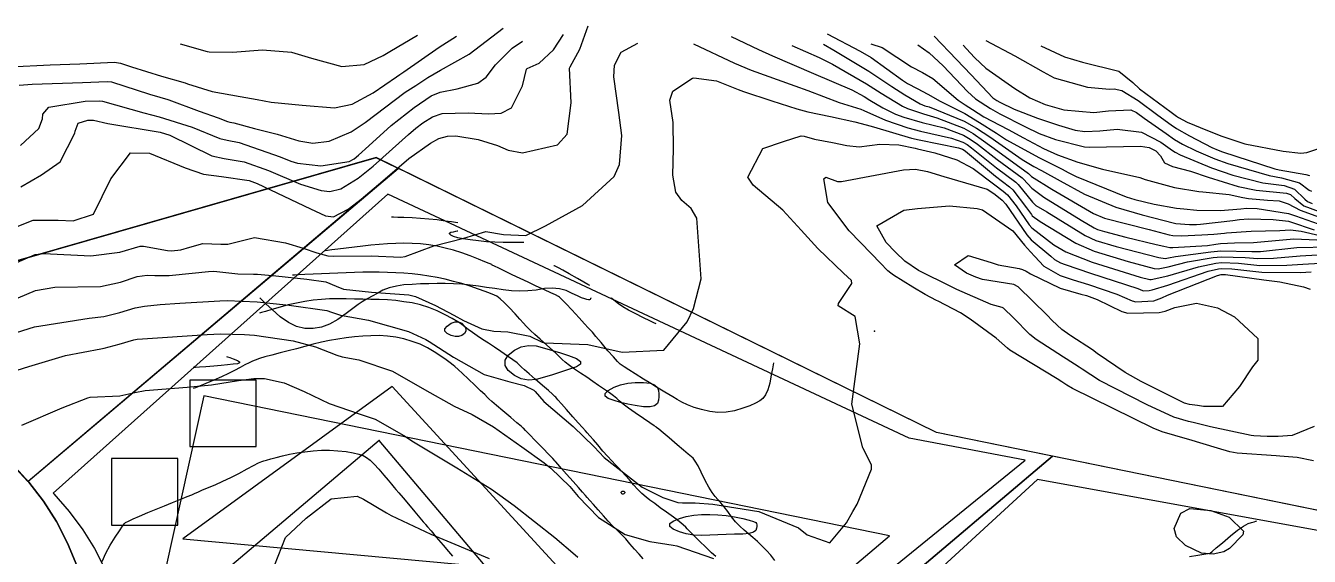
# Model space of a CAD drawing. Header units: feet. Extents: x 1318179 to 1318975, y 422521 to 423299.
# Drawn here: x 1318566.1 to 1318798, y 423201.5 to 423297.2 of the extents above; entities that cross this region are included whole.
import ezdxf

# ---------------------------------------------------------------- set-up
doc = ezdxf.new("R2010")
doc.units = ezdxf.units.FT
for name, color, linetype in [('A-BLDG-OTLN', 3, 'CONTINUOUS'), ('C-DRNG-AREA', 150, 'CONTINUOUS'), ('C-LOD', 30, 'CONTINUOUS'), ('C-PROP', 6, 'CONTINUOUS'), ('C-TOPO-MAJR', 32, 'CONTINUOUS'), ('C-TOPO-SPOT', 7, 'CONTINUOUS'), ('L-PLNT-TREE', 90, 'CONTINUOUS'), ('V-PROP-LINE', 7, 'CONTINUOUS')]:
    doc.layers.add(name, color=color, linetype=linetype)

msp = doc.modelspace()

# ---------------------------------------------------------------- linework, layer by layer
at = {"layer": 'A-BLDG-OTLN'}
msp.add_lwpolyline([(1318597.86, 423195.21), (1318623.94, 423164.35), (1318656.08, 423191.5), (1318630, 423222.37), (1318597.86, 423195.21)], close=True, dxfattribs=at)
at = {"layer": 'C-DRNG-AREA'}
msp.add_lwpolyline([(1318563.67, 423218.05), (1318566.51, 423214.95), (1318633.38, 423271.45), (1318629.41, 423273.39), (1318390.95, 423204.96)], dxfattribs=at)
for points in [[(1318566.54, 423214.99), (1318566.66, 423214.86), (1318569.31, 423211.4), (1318571.66, 423207.72), (1318573.67, 423203.86), (1318575.34, 423199.83), (1318576.65, 423195.67), (1318577.59, 423191.41), (1318578.16, 423187.09), (1318578.35, 423182.74), (1318578.16, 423178.38), (1318577.59, 423174.06), (1318577.05, 423171.59), (1318626.12, 423113.5), (1318702.51, 423178.04), (1318751.63, 423219.54), (1318730.63, 423223.83), (1318633.42, 423271.49), (1318566.54, 423214.99)], [(1318626.12, 423113.49), (1318674.52, 423056.2), (1318845.24, 423200.42), (1318751.64, 423219.53), (1318702.51, 423178.02), (1318626.12, 423113.49)]]:
    msp.add_lwpolyline(points, close=True, dxfattribs=at)
at = {"layer": 'C-LOD'}
msp.add_lwpolyline([(1318663.4, 423198.32), (1318632.3, 423232.1), (1318594.52, 423204.64), (1318663.4, 423198.32)], close=True, dxfattribs=at)
at = {"layer": 'C-PROP'}
for points in [[(1318571.08, 423212.89), (1318571.2, 423212.77), (1318573.96, 423209.56), (1318576.43, 423206.24), (1318578.57, 423202.85), (1318580.32, 423199.45), (1318581.64, 423196.03), (1318582.46, 423192.56), (1318582.79, 423188.98), (1318582.68, 423185.24), (1318582.18, 423181.36), (1318581.33, 423177.38), (1318580.65, 423175.06), (1318624.85, 423118.34), (1318697.6, 423179.01), (1318746.69, 423218.8), (1318725.73, 423222.81), (1318631.57, 423266.85), (1318571.08, 423212.89)], [(1318598.3, 423230.42), (1318591.47, 423199.67), (1318645.77, 423140.58), (1318697.34, 423184.15), (1318722.19, 423205.14), (1318598.3, 423230.42)], [(1318663.4, 423198.32), (1318632.3, 423232.1), (1318594.52, 423204.64), (1318663.4, 423198.32)], [(1318630.72, 423115.45), (1318676.08, 423060.95), (1318840.56, 423198.64), (1318748.91, 423215.33), (1318702.81, 423173.03), (1318630.72, 423115.45)]]:
    msp.add_lwpolyline(points, close=True, dxfattribs=at)
for points in [[(1318656.1, 423258.13), (1318655.73, 423258.13), (1318654.98, 423258.12), (1318653.87, 423258.12), (1318652.37, 423258.12), (1318650.88, 423258.16), (1318649.39, 423258.25), (1318647.89, 423258.38), (1318646.4, 423258.56), (1318645.16, 423258.76), (1318644.17, 423258.97), (1318643.43, 423259.19), (1318642.94, 423259.43), (1318642.7, 423259.64), (1318642.7, 423259.81), (1318642.94, 423259.95), (1318643.43, 423260.05), (1318643.8, 423260.13), (1318644.04, 423260.19), (1318644.16, 423260.21)], [(1318668.2, 423248.09), (1318668.19, 423248.06), (1318668.17, 423248.01), (1318668.14, 423247.93), (1318668.1, 423247.82), (1318667.98, 423247.76), (1318667.77, 423247.76), (1318667.48, 423247.82), (1318667.11, 423247.93), (1318666.54, 423248.14), (1318665.8, 423248.46), (1318664.87, 423248.89), (1318663.75, 423249.43), (1318662.54, 423249.76), (1318661.23, 423249.89), (1318659.84, 423249.81), (1318658.34, 423249.53), (1318656.85, 423249.36), (1318655.36, 423249.32), (1318653.87, 423249.4), (1318652.37, 423249.59), (1318650.88, 423249.79), (1318649.39, 423249.99), (1318647.89, 423250.2), (1318646.4, 423250.41), (1318644.91, 423250.57), (1318643.42, 423250.67), (1318641.92, 423250.72), (1318640.43, 423250.71), (1318638.94, 423250.67), (1318637.45, 423250.62), (1318635.95, 423250.55), (1318634.46, 423250.46), (1318633.08, 423250.25), (1318631.81, 423249.92), (1318630.65, 423249.48), (1318629.6, 423248.92), (1318628.7, 423248.44), (1318627.95, 423248.02), (1318627.36, 423247.67), (1318626.92, 423247.39), (1318626.21, 423246.91), (1318625.24, 423246.21), (1318624.01, 423245.31), (1318622.52, 423244.2), (1318621.03, 423243.37), (1318619.53, 423242.83), (1318618.04, 423242.57), (1318616.55, 423242.59), (1318615.06, 423242.95), (1318613.58, 423243.64), (1318612.1, 423244.67), (1318610.63, 423246.04), (1318609.53, 423247.06), (1318608.8, 423247.75), (1318608.43, 423248.09)], [(1318643.01, 423241.32), (1318642.24, 423241.68), (1318641.86, 423242.09), (1318641.86, 423242.53), (1318642.24, 423243), (1318643.01, 423243.52), (1318643.71, 423243.77), (1318644.33, 423243.77), (1318644.89, 423243.52), (1318645.37, 423243), (1318645.61, 423242.53), (1318645.61, 423242.09), (1318645.37, 423241.68), (1318644.89, 423241.32), (1318644.33, 423241.13), (1318643.71, 423241.13), (1318643.01, 423241.32)], [(1318602.37, 423237.53), (1318602.57, 423237.46), (1318602.97, 423237.32), (1318603.57, 423237.1), (1318604.36, 423236.82), (1318604.76, 423236.57), (1318604.76, 423236.38), (1318604.36, 423236.22), (1318603.57, 423236.12), (1318602.59, 423236.01), (1318601.45, 423235.9), (1318600.13, 423235.8), (1318598.64, 423235.69), (1318597.52, 423235.61), (1318596.77, 423235.56), (1318596.4, 423235.53)], [(1318654.42, 423234.09), (1318653.29, 423235.01), (1318652.73, 423235.93), (1318652.73, 423236.85), (1318653.29, 423237.77), (1318654.42, 423238.69), (1318655.63, 423239.28), (1318656.94, 423239.54), (1318658.34, 423239.46), (1318659.84, 423239.06), (1318661.31, 423238.63), (1318662.76, 423238.17), (1318664.2, 423237.68), (1318665.62, 423237.16), (1318666.33, 423236.65), (1318666.33, 423236.15), (1318665.62, 423235.65), (1318664.2, 423235.16), (1318662.76, 423234.69), (1318661.31, 423234.23), (1318659.84, 423233.78), (1318658.34, 423233.36), (1318656.94, 423233.26), (1318655.63, 423233.51), (1318654.42, 423234.09)], [(1318672.42, 423229.57), (1318671.36, 423229.95), (1318670.83, 423230.39), (1318670.83, 423230.87), (1318671.36, 423231.41), (1318672.42, 423231.99), (1318673.59, 423232.43), (1318674.87, 423232.71), (1318676.25, 423232.85), (1318677.75, 423232.84), (1318678.91, 423232.69), (1318679.74, 423232.4), (1318680.24, 423231.96), (1318680.41, 423231.39), (1318680.49, 423230.81), (1318680.49, 423230.23), (1318680.41, 423229.64), (1318680.24, 423229.05), (1318679.74, 423228.65), (1318678.91, 423228.46), (1318677.75, 423228.47), (1318676.25, 423228.67), (1318674.87, 423228.93), (1318673.59, 423229.22), (1318672.42, 423229.57)], [(1318856.03, 422841.34), (1318577.05, 423171.57), (1318577.6, 423174.04), (1318578.17, 423178.37), (1318578.36, 423182.72), (1318578.17, 423187.08), (1318577.6, 423191.41), (1318576.65, 423195.66), (1318575.34, 423199.83), (1318573.67, 423203.85), (1318571.66, 423207.72), (1318569.31, 423211.4), (1318566.66, 423214.86), (1318563.71, 423218.08)], [(1318673.84, 423212.75), (1318673.73, 423212.84), (1318673.67, 423212.93), (1318673.67, 423213.02), (1318673.73, 423213.12), (1318673.84, 423213.21), (1318673.96, 423213.25), (1318674.07, 423213.25), (1318674.17, 423213.21), (1318674.28, 423213.12), (1318674.33, 423213.02), (1318674.33, 423212.93), (1318674.28, 423212.84), (1318674.17, 423212.75), (1318674.07, 423212.7), (1318673.96, 423212.7), (1318673.84, 423212.75)], [(1318684.22, 423205.88), (1318683.06, 423206.38), (1318682.48, 423206.87), (1318682.48, 423207.36), (1318683.06, 423207.83), (1318684.22, 423208.31), (1318685.46, 423208.66), (1318686.79, 423208.9), (1318688.2, 423209.03), (1318689.69, 423209.04), (1318691.18, 423208.97), (1318692.67, 423208.82), (1318694.17, 423208.59), (1318695.66, 423208.28), (1318696.8, 423208), (1318697.6, 423207.76), (1318698.04, 423207.55), (1318698.13, 423207.38), (1318698.18, 423207.15), (1318698.18, 423206.87), (1318698.13, 423206.53), (1318698.04, 423206.12), (1318697.6, 423205.82), (1318696.8, 423205.6), (1318695.66, 423205.47), (1318694.17, 423205.44), (1318692.67, 423205.4), (1318691.18, 423205.35), (1318689.69, 423205.3), (1318688.2, 423205.23), (1318686.79, 423205.31), (1318685.46, 423205.53), (1318684.22, 423205.88)]]:
    msp.add_lwpolyline(points, dxfattribs=at)
at = {"layer": 'C-TOPO-MAJR'}
for points in [[(1318563.28, 423289.79), (1318570.52, 423290.15), (1318575.93, 423290.34), (1318582.18, 423290.68), (1318583.23, 423290.5), (1318585.23, 423289.8), (1318590.68, 423288.13), (1318594.9, 423286.92), (1318595.38, 423286.76), (1318599.82, 423285.36), (1318604.88, 423284.48), (1318607.92, 423283.94), (1318610.48, 423283.44), (1318616.06, 423282.92), (1318621.88, 423282.38), (1318625.07, 423283.08), (1318628.88, 423285.12), (1318633.1, 423287.99), (1318633.72, 423288.4), (1318634.41, 423288.88), (1318640.82, 423293.37), (1318643.92, 423295.37)], [(1318563.98, 423260.75), (1318567.46, 423262.12), (1318571.96, 423262.12), (1318574.72, 423262.02), (1318578.36, 423263.24), (1318581.49, 423269.57), (1318585.03, 423274.3), (1318588.49, 423274.22), (1318594.92, 423271.57), (1318598.26, 423270.41), (1318601.49, 423269.99), (1318606.52, 423269.27), (1318607.95, 423268.75), (1318617.6, 423264.18), (1318620.27, 423262.94), (1318621.73, 423262.71), (1318624.39, 423264.13), (1318626.96, 423266.11), (1318631.46, 423269.96), (1318635.31, 423273.25), (1318639.23, 423276.06), (1318640.77, 423276.85), (1318642.3, 423277.31), (1318643.85, 423277.36), (1318647.86, 423276.71), (1318651.35, 423275.63), (1318653.29, 423274.76), (1318655.86, 423274.27), (1318662.17, 423275.73), (1318663.95, 423277.68), (1318664.68, 423283.31), (1318664.38, 423289.59), (1318664.45, 423289.78), (1318666.22, 423293.02), (1318667.71, 423297.23)], [(1318564.97, 423286.53), (1318567.29, 423286.67), (1318576.4, 423286.99), (1318580.85, 423287.19), (1318581.61, 423287.08), (1318588.48, 423284.88), (1318590.36, 423284.31), (1318591.81, 423283.89), (1318591.98, 423283.84), (1318597.45, 423281.83), (1318600.88, 423280.61), (1318602.56, 423279.94), (1318603, 423279.85), (1318603.72, 423279.71), (1318607.43, 423278.65), (1318611.53, 423277.66), (1318615.46, 423276.45), (1318617.99, 423276.02), (1318620.92, 423276.41), (1318624.92, 423278.05), (1318627.43, 423279.77), (1318634.7, 423285.23), (1318636.57, 423286.47), (1318638.77, 423287.9), (1318641.05, 423289.22), (1318646.24, 423292.09), (1318652.36, 423296.8)], [(1318565.27, 423268.15), (1318568.95, 423270.33), (1318572.34, 423272.65), (1318575.01, 423277.84), (1318575.07, 423278.18), (1318575.6, 423279.66), (1318577.36, 423280.18), (1318578.2, 423280.21), (1318578.34, 423280.19), (1318580.95, 423279.58), (1318590.39, 423278.03), (1318592.15, 423277.47), (1318599.77, 423273.76), (1318601.99, 423273.28), (1318605.61, 423272.67), (1318609.97, 423271.08), (1318615.74, 423268.63), (1318619.52, 423267.47), (1318621.07, 423267.32), (1318623.03, 423267.79), (1318626.2, 423269.73), (1318628.88, 423271.91), (1318635.27, 423277.59), (1318636.59, 423278.74), (1318637.88, 423279.73), (1318639.61, 423280.81), (1318641.35, 423281.39), (1318646.08, 423281.48), (1318649.74, 423281.31), (1318651.99, 423281.47), (1318653.87, 423282.43), (1318655.85, 423286.35), (1318656.58, 423289.4), (1318656.7, 423289.5), (1318658.85, 423290.47), (1318661.46, 423292.9), (1318663.27, 423295.64)], [(1318594, 423293.98), (1318598.89, 423292.57), (1318599.28, 423292.5), (1318603.46, 423292.48), (1318608.9, 423292.86), (1318614.12, 423292.43), (1318617.77, 423291.37), (1318623.25, 423289.85), (1318627.27, 423290.21), (1318630.67, 423291.88), (1318631.91, 423292.6), (1318636.9, 423295.52)], [(1318693.57, 423295.28), (1318698.5, 423292.92), (1318701.02, 423291.8), (1318708.45, 423288.6), (1318715.38, 423285.64), (1318717.61, 423284.44), (1318718.64, 423283.79), (1318720.95, 423282.42), (1318723.28, 423281.27), (1318724.76, 423280.72), (1318728.04, 423279.79), (1318732.05, 423278.77), (1318735.52, 423277.48), (1318736.74, 423276.77), (1318738.05, 423275.83), (1318741.61, 423273.1), (1318746.11, 423269.78), (1318746.36, 423269.54), (1318747.9, 423267.89), (1318750.07, 423266.27), (1318756.79, 423262.15), (1318759.12, 423260.74), (1318759.77, 423260.45), (1318760.98, 423260.09), (1318764.86, 423259.09), (1318770.35, 423257.74), (1318771.72, 423257.42), (1318772.83, 423257.21), (1318773.34, 423257.19), (1318779.62, 423257.54), (1318781.1, 423257.79), (1318781.97, 423257.91), (1318784.48, 423258.02), (1318787.95, 423258.1), (1318789.91, 423258.26), (1318795.21, 423258.79), (1318799.35, 423258.6)], [(1318710.93, 423295.79), (1318716.89, 423292.65), (1318718.85, 423291.5), (1318724.49, 423287.41), (1318725.4, 423286.8), (1318727.14, 423285.87), (1318729.09, 423284.85), (1318731.34, 423283.63), (1318735.75, 423281.36), (1318738.42, 423279.75), (1318741.5, 423277.85), (1318742.03, 423277.5), (1318743.33, 423276.63), (1318749.15, 423273.47), (1318753.34, 423271.36), (1318754.47, 423270.76), (1318755.88, 423270.03), (1318764.94, 423266.36), (1318766.49, 423265.86), (1318769.98, 423265.05), (1318774.04, 423264.33), (1318775.35, 423264.16), (1318777.66, 423263.96), (1318781.97, 423263.89), (1318785.66, 423264.2), (1318786.64, 423264.29), (1318788.56, 423264.26), (1318794.22, 423263.35), (1318795.5, 423262.92), (1318802.7, 423260.38)], [(1318730.21, 423295.33), (1318734.28, 423291.16), (1318736.91, 423288.38), (1318740.86, 423284.24), (1318741.58, 423283.71), (1318742.08, 423283.43), (1318744.7, 423282.19), (1318748.9, 423280.53), (1318752.71, 423279.27), (1318755.68, 423278.37), (1318757.43, 423278.13), (1318760.14, 423278.28), (1318763.29, 423278.54), (1318767.72, 423278.03), (1318771.2, 423276.19), (1318773.3, 423274.69), (1318773.8, 423274.38), (1318774.67, 423273.95), (1318780.35, 423271.57), (1318784.22, 423270.26), (1318789.59, 423268.9), (1318793.46, 423268.38), (1318795.36, 423267.74), (1318797.17, 423265.92), (1318797.65, 423265.5), (1318798.53, 423265.17)], [(1318564.5, 423254.48), (1318567.85, 423255.96), (1318569.38, 423256.13), (1318577.9, 423255.69), (1318583.1, 423256.34), (1318586.8, 423257.43), (1318587.4, 423257.47), (1318591.71, 423256.64), (1318592.45, 423256.62), (1318594.13, 423256.81), (1318595.79, 423257.24), (1318598.12, 423257.91), (1318601.36, 423257.8), (1318602.65, 423257.79), (1318607.47, 423258.99), (1318613.03, 423258.07), (1318616.22, 423257.08), (1318618.69, 423256.23), (1318620.71, 423255.71), (1318621.72, 423255.61), (1318628.51, 423255.7), (1318633.91, 423255.46), (1318634.67, 423255.57), (1318639.84, 423257.49), (1318645.25, 423258.89), (1318649.22, 423260.11), (1318652.41, 423259.53), (1318656.45, 423259.35), (1318660.02, 423261.14), (1318666.73, 423264.81), (1318672.41, 423270.03), (1318673.38, 423272.18), (1318673.81, 423277.43), (1318673.25, 423281.55), (1318672.38, 423287.99), (1318672.51, 423290.13), (1318673.71, 423292.46), (1318676.69, 423294.1)], [(1318565.2, 423275.64), (1318568.5, 423278.65), (1318569.18, 423280.45), (1318569.19, 423281.25), (1318570.31, 423282.54), (1318576.88, 423283.59), (1318579.52, 423283.7), (1318579.97, 423283.64), (1318587.45, 423281.49), (1318590.26, 423280.81), (1318596.21, 423278.93), (1318601.17, 423276.85), (1318602.5, 423276.56), (1318604.67, 423276.16), (1318612.11, 423273.54), (1318614.01, 423272.8), (1318615.23, 423272.41), (1318619.43, 423271.94), (1318624.54, 423272.73), (1318625.47, 423273.22), (1318626.27, 423273.88), (1318628.08, 423275.56), (1318632.13, 423279.24), (1318636.3, 423282.47), (1318639.39, 423284.56), (1318640.98, 423285.23), (1318644.08, 423285.85), (1318647.8, 423286.85), (1318649.33, 423287.94), (1318651, 423290.15), (1318654.02, 423293.15), (1318655.85, 423294.45)], [(1318686.77, 423293.95), (1318694.19, 423290.48), (1318697.18, 423289.21), (1318705.07, 423286.39), (1318707.4, 423285.51), (1318713.05, 423283.4), (1318716.97, 423282.16), (1318717.54, 423281.93), (1318721.42, 423280.2), (1318725.46, 423278.82), (1318727.77, 423278.22), (1318733.36, 423276.95), (1318735.44, 423276.21), (1318736.19, 423275.78), (1318736.96, 423275.2), (1318741.47, 423271.59), (1318744.98, 423268.97), (1318745.39, 423268.58), (1318747.99, 423265.39), (1318748.63, 423264.81), (1318750.57, 423263.61), (1318757.49, 423259.36), (1318759.44, 423258.49), (1318763.12, 423257.38), (1318770.82, 423255.39), (1318771.97, 423255.23), (1318772.55, 423255.32), (1318773.84, 423255.57), (1318780.21, 423256.39), (1318782.04, 423256.61), (1318787.62, 423256.5), (1318788.34, 423256.45), (1318789.2, 423256.47), (1318795.78, 423257.2), (1318801.6, 423257.35)], [(1318704.55, 423293.67), (1318709.44, 423291.49), (1318711.89, 423290.29), (1318718.01, 423286.72), (1318720.66, 423285.04), (1318724.52, 423282.69), (1318725.4, 423282.27), (1318728.29, 423281.31), (1318730.71, 423280.63), (1318735.6, 423278.76), (1318737.3, 423277.77), (1318739.16, 423276.48), (1318741.76, 423274.59), (1318747.25, 423270.58), (1318747.33, 423270.51), (1318747.83, 423270.02), (1318751.51, 423267.74), (1318759.03, 423263.34), (1318761.02, 423262.49), (1318769.08, 423260.42), (1318772.68, 423259.51), (1318773.36, 423259.39), (1318774.88, 423259.31), (1318778.61, 423259.46), (1318780.74, 423259.61), (1318782.67, 423259.81), (1318783.05, 423259.85), (1318787.52, 423260.17), (1318792.68, 423260.27), (1318794.63, 423260.4), (1318796.51, 423260.17), (1318803.28, 423258.59)], [(1318710.26, 423293.88), (1318712.11, 423292.84), (1318718.42, 423289.04), (1318722.6, 423286.24), (1318724.95, 423284.73), (1318727.72, 423283.12), (1318728.55, 423282.8), (1318729.31, 423282.57), (1318735.67, 423280.03), (1318737.86, 423278.76), (1318740.3, 423277.15), (1318741.9, 423276.05), (1318746.15, 423273.07), (1318748.26, 423271.82), (1318749.64, 423271.1), (1318752.98, 423269.24), (1318757.38, 423266.83), (1318763.05, 423264.49), (1318767.79, 423263.12), (1318773.64, 423261.59), (1318773.89, 423261.55), (1318776.38, 423261.35), (1318777.61, 423261.37), (1318778.33, 423261.42), (1318784.2, 423262.06), (1318785.4, 423262.24), (1318787.05, 423262.39), (1318791.46, 423262.26), (1318794.25, 423261.93), (1318794.6, 423261.83), (1318798.89, 423260.39)], [(1318718.82, 423293.99), (1318720.82, 423293.27), (1318726.15, 423289.81), (1318728.15, 423288.76), (1318729.97, 423287.7), (1318734.6, 423283.82), (1318735.85, 423282.97), (1318737.18, 423282.09), (1318739.18, 423280.79), (1318742.1, 423279.27), (1318743.62, 423278.48), (1318746.35, 423276.99), (1318750, 423275.05), (1318752.5, 423273.93), (1318756.21, 423272.6), (1318760.64, 423271.32), (1318767.39, 423269.82), (1318768.38, 423269.46), (1318773.67, 423268.03), (1318778.03, 423267.3), (1318778.77, 423267.22), (1318783.5, 423266.75), (1318786.02, 423266.2), (1318787.04, 423266.02), (1318790.44, 423265.76), (1318792.58, 423265.64), (1318794.18, 423265.1), (1318796.34, 423263.93), (1318801.15, 423262.17)], [(1318727.27, 423293.8), (1318729.32, 423292.34), (1318731.88, 423290.01), (1318736.23, 423285.35), (1318737.71, 423284.02), (1318740.39, 423282.26), (1318742.09, 423281.35), (1318746.59, 423279.02), (1318749.22, 423277.75), (1318752.18, 423276.68), (1318757.4, 423275.4), (1318758.28, 423275.32), (1318767.54, 423275.47), (1318769.1, 423275.25), (1318770.27, 423274.63), (1318771.11, 423273.74), (1318771.86, 423272.5), (1318773.28, 423271.83), (1318776.53, 423270.95), (1318779.71, 423269.87), (1318785.13, 423268.21), (1318788.38, 423267.53), (1318793.9, 423267), (1318794.62, 423266.77), (1318795.38, 423266.07), (1318797.03, 423264.75), (1318799.79, 423263.72)], [(1318735.47, 423293.7), (1318736.71, 423292.34), (1318737.59, 423291.41), (1318739.55, 423289.57), (1318744.8, 423285.9), (1318747.49, 423284.23), (1318750.27, 423283.01), (1318753.68, 423282.07), (1318759.07, 423281.59), (1318761.71, 423281.85), (1318765.77, 423282.05), (1318766.8, 423281.57), (1318768.2, 423280.56), (1318772.14, 423277.77), (1318773.67, 423276.71), (1318775.09, 423275.86), (1318777.54, 423274.62), (1318780.94, 423273.18), (1318783.29, 423272.36), (1318790.73, 423270.17), (1318793.01, 423269.78), (1318796.24, 423268.87), (1318797.99, 423267.55), (1318798.38, 423267.37)], [(1318739.57, 423294.54), (1318744.78, 423291.79), (1318749.94, 423288.89), (1318751.92, 423287.81), (1318757.96, 423286.12), (1318761.94, 423285.75), (1318762.73, 423285.81), (1318764.15, 423285.51), (1318767.07, 423283.71), (1318770.64, 423281.1), (1318773.08, 423279.34), (1318774.04, 423278.69), (1318776.37, 423277.33), (1318780.38, 423275.28), (1318781.54, 423274.78), (1318782.35, 423274.49), (1318791.8, 423271.38), (1318792.55, 423271.22), (1318797.37, 423270.35), (1318798.06, 423270.19)], [(1318749.48, 423293.57), (1318753.81, 423291.63), (1318757.02, 423290.65), (1318763.58, 423289), (1318766.1, 423286.97), (1318767.34, 423285.86), (1318773.05, 423281.62), (1318774.02, 423280.92), (1318774.4, 423280.67), (1318775.96, 423279.84), (1318779.64, 423278.3), (1318782.21, 423277.27), (1318786.37, 423275.93), (1318793.27, 423274.59), (1318796.48, 423274.25), (1318797.58, 423274.37), (1318804.09, 423276.54)], [(1318558.84, 423245.67), (1318567.91, 423249.44), (1318571.36, 423250.02), (1318579.66, 423250.18), (1318583.22, 423250.94), (1318586.28, 423251.95), (1318588.04, 423252.19), (1318589.46, 423252.13), (1318592.05, 423252.15), (1318592.65, 423252.19), (1318599.12, 423252.87), (1318600.09, 423252.9), (1318604.42, 423252.45), (1318607.29, 423252.38), (1318608, 423252.38), (1318611.32, 423252.07), (1318616.91, 423251.47), (1318620.37, 423250.99), (1318622.21, 423250.23), (1318623.53, 423249.7), (1318628.61, 423249.11), (1318635.31, 423248.63), (1318636.51, 423248.36), (1318640.13, 423246.75), (1318643.47, 423244.99), (1318645.21, 423244.03), (1318648.52, 423242.52), (1318650.66, 423242.12), (1318653.23, 423241.95), (1318657.2, 423241.19), (1318659.45, 423240.13), (1318659.89, 423239.98), (1318667.7, 423239.7), (1318673.89, 423238.32), (1318681.43, 423238.69), (1318685.64, 423243.8), (1318686.73, 423246.19), (1318688.12, 423251.52), (1318687.34, 423262.48), (1318686.35, 423264.22), (1318684.64, 423265.71), (1318683.57, 423267.21), (1318683, 423270.27), (1318683.17, 423275.02), (1318683.1, 423279.76), (1318682.47, 423283.77), (1318683.01, 423285.44), (1318686.58, 423287.77), (1318686.82, 423287.82), (1318690.91, 423287.26), (1318694.8, 423285.74), (1318695.79, 423285.33), (1318700.9, 423283.68), (1318705.44, 423282.22), (1318707.42, 423281.69), (1318711.52, 423280.87), (1318715.9, 423279.86), (1318717.97, 423279.34), (1318719.28, 423278.97), (1318726.14, 423276.96), (1318727.5, 423276.63), (1318734.63, 423275.19), (1318735.36, 423274.94), (1318735.63, 423274.79), (1318735.9, 423274.58), (1318741.33, 423270.06), (1318743.84, 423268.16), (1318744.42, 423267.63), (1318746.91, 423264.39), (1318747.79, 423263.14), (1318747.97, 423262.94), (1318749.39, 423261.89), (1318755.82, 423257.96), (1318759.12, 423256.53), (1318765.28, 423254.65), (1318770, 423253.4), (1318770.73, 423253.35), (1318772.51, 423253.71), (1318776.03, 423254.6), (1318780.66, 423255.39), (1318782.1, 423255.54), (1318786.39, 423255.42), (1318788.7, 423255.22), (1318791.53, 423255.26), (1318796.33, 423255.7), (1318801.62, 423255.98)], [(1318564.45, 423241.88), (1318567.7, 423242.89), (1318577.6, 423244.42), (1318580.21, 423244.75), (1318583.1, 423245.47), (1318585.92, 423246.33), (1318587.6, 423246.64), (1318590.41, 423246.89), (1318593.96, 423247.14), (1318601.2, 423247.57), (1318602.49, 423247.61), (1318607.96, 423247.4), (1318613.74, 423246.8), (1318620.51, 423245.85), (1318621.39, 423245.55), (1318622.96, 423245), (1318628.03, 423244.08), (1318635.29, 423242.07), (1318638.41, 423240.58), (1318638.98, 423240.25), (1318643.4, 423237.42), (1318648.96, 423234.29), (1318653.6, 423232.93), (1318656.14, 423232.27), (1318657.89, 423231.45), (1318658.14, 423231.23), (1318659.74, 423229.42), (1318665.04, 423224.9), (1318668.82, 423221.22), (1318670.65, 423219.27), (1318677.49, 423213.97), (1318681.2, 423212.07), (1318683.95, 423211.2), (1318684.78, 423211.11), (1318687.09, 423211.13), (1318690.24, 423210.88), (1318698.54, 423209.54), (1318705.7, 423206.58), (1318707.31, 423205.34), (1318711.36, 423203.92), (1318714.4, 423207.52), (1318715.55, 423209.54), (1318716.32, 423210.89), (1318718.94, 423217.22), (1318718.91, 423217.99), (1318717.37, 423221.07), (1318715.38, 423228.94), (1318716.83, 423239.82), (1318715.94, 423244.75), (1318712.92, 423246.67), (1318712.94, 423247.1), (1318715.38, 423250.72), (1318715.29, 423251.24), (1318713.87, 423252.58), (1318709.21, 423257.05), (1318706.2, 423260.34), (1318702.91, 423263.93), (1318697.53, 423268.45), (1318696.6, 423269.92), (1318699.31, 423275.07), (1318703.02, 423276.35), (1318706.19, 423277.34), (1318706.77, 423277.3), (1318708.59, 423276.78), (1318711.89, 423276.17), (1318714.48, 423275.59), (1318716.67, 423275.39), (1318720.43, 423275.83), (1318723.83, 423275.76), (1318726.81, 423275.11), (1318727.23, 423275.02), (1318730.36, 423274.28), (1318734.33, 423273), (1318737.26, 423271.45), (1318741.18, 423268.51), (1318742.7, 423267.36), (1318743.47, 423266.69), (1318745.03, 423264.71), (1318747.37, 423261.31), (1318747.86, 423260.77), (1318751.87, 423257.71), (1318754.01, 423256.44), (1318758.79, 423254.57), (1318767.48, 423251.86), (1318769.18, 423251.41), (1318769.45, 423251.4), (1318772.46, 423252.11), (1318777.97, 423253.73), (1318781.13, 423254.36), (1318782.16, 423254.47), (1318785.2, 423254.36), (1318789.06, 423253.98), (1318793.95, 423254), (1318796.86, 423254.22), (1318799.98, 423254.37)], [(1318798.74, 423218.69), (1318795.84, 423219.3), (1318792.66, 423219.54), (1318792.02, 423219.57), (1318784.97, 423220.09), (1318783.67, 423220.33), (1318781.44, 423220.96), (1318776.26, 423222.55), (1318775.98, 423222.63), (1318771.45, 423223.94), (1318769.81, 423224.6), (1318755.23, 423231.74), (1318754.19, 423232.38), (1318754.02, 423232.5), (1318753.27, 423232.98), (1318752.43, 423233.48), (1318743.88, 423238.7), (1318743.47, 423239.01), (1318741.42, 423240.81), (1318736.73, 423244.26), (1318734.97, 423245.38), (1318730.98, 423247.5), (1318730.65, 423247.66), (1318728.59, 423248.72), (1318726.4, 423250.03), (1318722.89, 423252.18), (1318722.39, 423252.55), (1318721.88, 423253.01), (1318720.47, 423254.41), (1318718.89, 423256.07), (1318714.88, 423260.19), (1318711.02, 423265.31), (1318710.31, 423269.61), (1318710.65, 423269.92), (1318712.78, 423269.14), (1318713.51, 423269.11), (1318724.71, 423271.21), (1318726.87, 423271.36), (1318729.01, 423270.92), (1318731.97, 423270.02), (1318739.84, 423267.72), (1318741.03, 423266.94), (1318741.56, 423266.55), (1318742.55, 423265.77), (1318743.2, 423265.02)], [(1318798.88, 423224.9), (1318794.9, 423223.28), (1318792.37, 423223.07), (1318790.41, 423223.09), (1318787.98, 423223.21), (1318787.51, 423223.28), (1318780.14, 423224.82), (1318777.01, 423225.59), (1318776.17, 423225.79), (1318773.52, 423226.59), (1318768.73, 423228.78), (1318760.09, 423233.22), (1318756.95, 423235.22), (1318756.41, 423235.61), (1318754.08, 423237.12), (1318753.59, 423237.42), (1318748.64, 423240.57), (1318747.5, 423241.51), (1318744.55, 423244.5), (1318742.78, 423246.23), (1318742.51, 423246.35), (1318740.53, 423246.91), (1318734.35, 423249.65), (1318733.38, 423250.11), (1318727.42, 423253.04), (1318724.96, 423254.71), (1318723.24, 423256.33), (1318721.58, 423258.09), (1318719.87, 423261.1), (1318724.77, 423263.92), (1318727.25, 423264.26), (1318733.02, 423264.7), (1318737.99, 423264.26)], [(1318737.99, 423264.26), (1318738.97, 423263.97), (1318744.42, 423260.21), (1318746.53, 423257.62), (1318747.65, 423256.4), (1318748.45, 423255.56), (1318750.02, 423253.85), (1318753.02, 423252.13), (1318755.36, 423251.39), (1318758.12, 423250.54), (1318763.24, 423248.79), (1318766.02, 423247.57), (1318766.67, 423247.38), (1318769.94, 423247.58), (1318771.39, 423248.14), (1318772.37, 423248.58), (1318781.45, 423252.17), (1318782.06, 423252.32), (1318782.27, 423252.34), (1318782.89, 423252.31), (1318789.82, 423251.37), (1318792.66, 423251), (1318796.94, 423250.09), (1318798.19, 423249.7)], [(1318743.2, 423265.02), (1318746.96, 423259.48), (1318747.76, 423258.6), (1318751.31, 423255.61), (1318752, 423255.02), (1318753.06, 423254.41), (1318753.9, 423254.11), (1318758.46, 423252.58), (1318767.01, 423249.82), (1318767.9, 423249.46), (1318768.09, 423249.4), (1318769.09, 423249.46), (1318769.6, 423249.58), (1318772.42, 423250.42), (1318779.75, 423252.93), (1318781.59, 423253.34), (1318782.21, 423253.41), (1318784.04, 423253.33), (1318789.42, 423252.75), (1318796.48, 423252.68), (1318797.39, 423252.74), (1318798.35, 423252.78)], [(1318644.16, 423261.68), (1318643.79, 423261.73), (1318643.04, 423261.83), (1318641.92, 423261.98), (1318640.43, 423262.17), (1318638.94, 423262.34), (1318637.45, 423262.46), (1318635.95, 423262.55), (1318634.46, 423262.6), (1318633.34, 423262.64), (1318632.59, 423262.66), (1318632.22, 423262.68)], [(1318701.21, 423236.38), (1318701.14, 423236.02), (1318701.01, 423235.29), (1318700.81, 423234.19), (1318700.54, 423232.73), (1318700.2, 423231.53), (1318699.78, 423230.59), (1318699.3, 423229.92), (1318698.74, 423229.52), (1318697.94, 423229.09), (1318696.92, 423228.65), (1318695.66, 423228.2), (1318694.17, 423227.73), (1318692.67, 423227.47), (1318691.18, 423227.41), (1318689.69, 423227.58), (1318688.2, 423227.95), (1318686.86, 423228.35), (1318685.69, 423228.79), (1318684.68, 423229.26), (1318683.83, 423229.77), (1318683.03, 423230.25), (1318682.28, 423230.69), (1318681.59, 423231.09), (1318680.95, 423231.47), (1318680.09, 423231.98), (1318679.03, 423232.64), (1318677.75, 423233.45), (1318676.25, 423234.4), (1318675.08, 423235.15), (1318674.23, 423235.69), (1318673.7, 423236.03), (1318673.49, 423236.17), (1318673.02, 423236.64), (1318672.3, 423237.45), (1318671.31, 423238.58), (1318670.07, 423240.04), (1318669.13, 423241.15), (1318668.49, 423241.9), (1318668.15, 423242.29), (1318668.11, 423242.32), (1318667.75, 423242.7), (1318667.07, 423243.44), (1318666.08, 423244.52), (1318664.77, 423245.94), (1318663.74, 423247.04), (1318662.99, 423247.82), (1318662.53, 423248.26), (1318662.35, 423248.37), (1318661.84, 423248.63), (1318661, 423249.03), (1318659.84, 423249.57), (1318658.34, 423250.25), (1318656.88, 423250.93), (1318655.44, 423251.61), (1318654.03, 423252.28), (1318652.65, 423252.94), (1318651.59, 423253.46), (1318650.84, 423253.82), (1318650.41, 423254.04), (1318650.3, 423254.11), (1318649.84, 423254.3), (1318649.04, 423254.64), (1318647.89, 423255.1), (1318646.4, 423255.7), (1318644.91, 423256.23), (1318643.42, 423256.69), (1318641.92, 423257.09), (1318640.43, 423257.42), (1318638.94, 423257.67), (1318637.45, 423257.84), (1318635.95, 423257.94), (1318634.46, 423257.96), (1318632.97, 423257.93), (1318631.48, 423257.87), (1318629.98, 423257.76), (1318628.49, 423257.61), (1318627, 423257.45), (1318625.5, 423257.28), (1318624.01, 423257.1), (1318622.52, 423256.91), (1318621.4, 423256.77), (1318620.65, 423256.67), (1318620.28, 423256.62)], [(1318668.05, 423250.34), (1318667.67, 423250.55), (1318666.93, 423250.97), (1318665.81, 423251.6), (1318664.31, 423252.44), (1318663.16, 423253.09), (1318662.35, 423253.54), (1318661.88, 423253.79), (1318661.75, 423253.85), (1318661.65, 423253.9), (1318661.59, 423253.92), (1318661.55, 423253.94)], [(1318788.69, 423236.89), (1318787.77, 423235.68), (1318785.38, 423232.14), (1318782.31, 423228.49), (1318778.9, 423228.52), (1318777.78, 423228.7), (1318776.35, 423228.87), (1318775.48, 423229.11), (1318767.64, 423233), (1318764.72, 423234.63), (1318759.71, 423238.06), (1318758.81, 423238.71), (1318754.9, 423241.27), (1318754.74, 423241.37), (1318753.29, 423242.38), (1318751.54, 423244), (1318750.62, 423244.96), (1318745.42, 423250.13), (1318744.61, 423250.5), (1318738.95, 423251.43), (1318737.75, 423251.82), (1318736.1, 423252.56), (1318733.88, 423254.06), (1318736.38, 423255.76), (1318740.51, 423254.52), (1318741.78, 423254.05), (1318745.61, 423253.39), (1318746.17, 423253.24), (1318746.86, 423252.91), (1318747.63, 423252.45), (1318752.99, 423249.86), (1318756.74, 423248.79), (1318757.78, 423248.51), (1318759.66, 423247.81), (1318764.14, 423245.68), (1318765.24, 423245.36), (1318770.89, 423245.46), (1318771.98, 423245.74), (1318773.72, 423246.4), (1318777.64, 423247.15), (1318781.41, 423246.29), (1318784.5, 423244.69), (1318788.71, 423240.77), (1318788.69, 423236.89)], [(1318701.46, 423200.73), (1318700.72, 423201.65), (1318699.94, 423202.52), (1318699.12, 423203.36), (1318698.31, 423204.14), (1318697.5, 423204.87), (1318696.69, 423205.55), (1318695.89, 423206.18), (1318695.11, 423206.9), (1318694.37, 423207.69), (1318693.65, 423208.58), (1318692.96, 423209.54), (1318692.32, 423210.39), (1318691.72, 423211.12), (1318691.17, 423211.74), (1318690.66, 423212.23), (1318690.11, 423212.97), (1318689.51, 423213.95), (1318688.86, 423215.17), (1318688.17, 423216.64), (1318687.58, 423217.79), (1318687.09, 423218.64), (1318686.69, 423219.17), (1318686.4, 423219.4), (1318685.82, 423219.88), (1318684.95, 423220.61), (1318683.79, 423221.6), (1318682.34, 423222.83), (1318681.25, 423223.76), (1318680.5, 423224.39), (1318680.1, 423224.72), (1318680.06, 423224.75), (1318679.65, 423225.03), (1318678.88, 423225.55), (1318677.75, 423226.33), (1318676.25, 423227.36), (1318675.02, 423228.23), (1318674.06, 423228.95), (1318673.35, 423229.51), (1318672.91, 423229.92), (1318672.32, 423230.41), (1318671.57, 423230.97), (1318670.67, 423231.6), (1318669.62, 423232.31), (1318668.55, 423233.04), (1318667.47, 423233.77), (1318666.37, 423234.51), (1318665.26, 423235.26), (1318664.33, 423235.92), (1318663.58, 423236.5), (1318663.02, 423236.99), (1318662.64, 423237.39), (1318662.06, 423237.95), (1318661.27, 423238.68), (1318660.27, 423239.58), (1318659.06, 423240.64), (1318658.09, 423241.52), (1318657.34, 423242.21), (1318656.83, 423242.71), (1318656.54, 423243.03), (1318656.06, 423243.55), (1318655.39, 423244.28), (1318654.53, 423245.22), (1318653.47, 423246.37), (1318652.58, 423247.28), (1318651.83, 423247.95), (1318651.24, 423248.39), (1318650.79, 423248.6), (1318650.09, 423248.88), (1318649.12, 423249.25), (1318647.89, 423249.69), (1318646.4, 423250.21), (1318644.91, 423250.68), (1318643.42, 423251.09), (1318641.92, 423251.46), (1318640.43, 423251.78), (1318638.94, 423252.05), (1318637.45, 423252.27), (1318635.95, 423252.44), (1318634.46, 423252.55), (1318632.97, 423252.64), (1318631.48, 423252.7), (1318629.98, 423252.73), (1318628.49, 423252.74), (1318627, 423252.72), (1318625.5, 423252.69), (1318624.01, 423252.64), (1318622.52, 423252.56), (1318621.03, 423252.49), (1318619.53, 423252.43), (1318618.04, 423252.36), (1318616.55, 423252.3), (1318615.43, 423252.26), (1318614.68, 423252.23), (1318614.31, 423252.21)], [(1318690.77, 423201.43), (1318690.02, 423202.12), (1318689.03, 423203.06), (1318687.8, 423204.25), (1318686.82, 423205.21), (1318686.1, 423205.94), (1318685.62, 423206.45), (1318685.4, 423206.72), (1318684.92, 423207.15), (1318684.17, 423207.75), (1318683.16, 423208.5), (1318681.89, 423209.42), (1318680.76, 423210.24), (1318679.76, 423210.97), (1318678.9, 423211.61), (1318678.18, 423212.16), (1318677.44, 423212.79), (1318676.7, 423213.52), (1318675.94, 423214.34), (1318675.17, 423215.24), (1318674.46, 423216.06), (1318673.8, 423216.79), (1318673.19, 423217.44), (1318672.64, 423217.99), (1318671.99, 423218.69), (1318671.25, 423219.51), (1318670.4, 423220.47), (1318669.46, 423221.57), (1318668.67, 423222.48), (1318668.04, 423223.22), (1318667.55, 423223.76), (1318667.23, 423224.13), (1318666.69, 423224.73), (1318665.94, 423225.57), (1318664.99, 423226.65), (1318663.82, 423227.96), (1318662.91, 423228.98), (1318662.26, 423229.71), (1318661.87, 423230.16), (1318661.73, 423230.31), (1318661.29, 423230.71), (1318660.54, 423231.37), (1318659.49, 423232.28), (1318658.14, 423233.44), (1318657.05, 423234.39), (1318656.23, 423235.12), (1318655.68, 423235.63), (1318655.39, 423235.93), (1318654.88, 423236.36), (1318654.13, 423236.92), (1318653.15, 423237.6), (1318651.95, 423238.42), (1318650.79, 423239.19), (1318649.7, 423239.92), (1318648.66, 423240.61), (1318647.68, 423241.26), (1318646.82, 423241.86), (1318646.07, 423242.39), (1318645.44, 423242.87), (1318644.93, 423243.3), (1318644.17, 423243.8), (1318643.17, 423244.37), (1318641.92, 423245.02), (1318640.43, 423245.75), (1318638.94, 423246.35), (1318637.45, 423246.83), (1318635.95, 423247.19), (1318634.46, 423247.42), (1318632.97, 423247.61), (1318631.48, 423247.73), (1318629.98, 423247.81), (1318628.49, 423247.83), (1318627, 423247.85), (1318625.5, 423247.88), (1318624.01, 423247.92), (1318622.52, 423247.96), (1318621.03, 423247.93), (1318619.53, 423247.84), (1318618.04, 423247.68), (1318616.55, 423247.44), (1318615.06, 423247.16), (1318613.56, 423246.83), (1318612.07, 423246.44), (1318610.58, 423246.01), (1318609.46, 423245.68), (1318608.71, 423245.46), (1318608.34, 423245.35)], [(1318679.99, 423243.43), (1318679.61, 423243.62), (1318678.87, 423243.98), (1318677.75, 423244.53), (1318676.25, 423245.26), (1318675, 423245.92), (1318673.99, 423246.5), (1318673.22, 423247.01), (1318672.69, 423247.44), (1318672.29, 423247.76), (1318672.03, 423247.98), (1318671.9, 423248.09)], [(1318562.3, 423234.36), (1318566.68, 423235.73), (1318573.32, 423237.71), (1318579.72, 423238.91), (1318580.3, 423239.02), (1318582.99, 423239.74), (1318585.68, 423240.53), (1318586.25, 423240.64), (1318587.2, 423240.73), (1318598.88, 423241.51), (1318601.29, 423241.59), (1318605.63, 423241.52), (1318607.46, 423241.39), (1318614.44, 423240.34), (1318618.48, 423239.27), (1318622.32, 423237.75), (1318623.32, 423237.46), (1318626.3, 423236.9), (1318632.39, 423234.86), (1318638.16, 423231.6), (1318643.5, 423228.56), (1318646.78, 423227.06), (1318650.6, 423224.86), (1318655.77, 423221.25), (1318659.8, 423218.34), (1318661, 423217.38), (1318664.42, 423214.05), (1318665.92, 423212.27), (1318669.6, 423208.45), (1318674.43, 423205.43), (1318678.85, 423204.11), (1318683.11, 423203.49), (1318683.73, 423203.36), (1318690.38, 423201.06)], [(1318677.66, 423200.98), (1318676.92, 423201.83), (1318676.12, 423202.76), (1318675.28, 423203.74), (1318674.52, 423204.6), (1318673.84, 423205.33), (1318673.24, 423205.94), (1318672.72, 423206.41), (1318672.09, 423207.04), (1318671.34, 423207.83), (1318670.48, 423208.78), (1318669.51, 423209.88), (1318668.7, 423210.79), (1318668.05, 423211.52), (1318667.57, 423212.07), (1318667.26, 423212.43), (1318666.73, 423213.04), (1318665.98, 423213.89), (1318665.02, 423214.97), (1318663.84, 423216.31), (1318662.93, 423217.34), (1318662.28, 423218.07), (1318661.9, 423218.5), (1318661.78, 423218.63), (1318661.35, 423219.09), (1318660.6, 423219.86), (1318659.54, 423220.96), (1318658.17, 423222.38), (1318657.12, 423223.45), (1318656.42, 423224.18), (1318656.05, 423224.57), (1318656.01, 423224.62), (1318655.61, 423224.95), (1318654.87, 423225.58), (1318653.77, 423226.49), (1318652.31, 423227.7), (1318651.16, 423228.67), (1318650.32, 423229.4), (1318649.77, 423229.9), (1318649.53, 423230.15), (1318649.04, 423230.64), (1318648.29, 423231.36), (1318647.29, 423232.32), (1318646.04, 423233.52), (1318645.02, 423234.48), (1318644.23, 423235.21), (1318643.67, 423235.71), (1318643.34, 423235.98), (1318642.8, 423236.38), (1318642.05, 423236.92), (1318641.1, 423237.59), (1318639.94, 423238.4), (1318638.69, 423239.11), (1318637.36, 423239.73), (1318635.95, 423240.26), (1318634.46, 423240.69), (1318632.97, 423241.01), (1318631.48, 423241.21), (1318629.98, 423241.29), (1318628.49, 423241.25), (1318627, 423241.17), (1318625.5, 423241.05), (1318624.01, 423240.89), (1318622.52, 423240.68), (1318621.03, 423240.42), (1318619.53, 423240.11), (1318618.04, 423239.75), (1318616.55, 423239.34), (1318615.06, 423238.94), (1318613.56, 423238.54), (1318612.07, 423238.16), (1318610.58, 423237.77), (1318609.33, 423237.44), (1318608.34, 423237.14), (1318607.59, 423236.89), (1318607.09, 423236.69), (1318606.47, 423236.4), (1318605.73, 423236.03), (1318604.86, 423235.57), (1318603.86, 423235.02), (1318602.74, 423234.46), (1318601.5, 423233.88), (1318600.13, 423233.28), (1318598.64, 423232.66), (1318597.52, 423232.19), (1318596.77, 423231.88), (1318596.4, 423231.73)], [(1318565.41, 423225.14), (1318572.7, 423228.29), (1318577.33, 423230.09), (1318577.75, 423230.16), (1318583.1, 423230.42), (1318585.85, 423231.01), (1318587.68, 423231.41), (1318595.27, 423231.99), (1318599.7, 423232.41), (1318604.56, 423233.18), (1318607.34, 423233.54), (1318609.25, 423233.56), (1318612.8, 423232.77), (1318616.44, 423231.2), (1318620.93, 423229.05), (1318626.39, 423227.2), (1318629.26, 423226.23), (1318634.43, 423223.28), (1318636.19, 423222.1), (1318644.02, 423217.45), (1318650.26, 423213.57), (1318654.38, 423210.61), (1318661.68, 423204.86), (1318665.37, 423201.73), (1318665.85, 423201.29)], [(1318579.92, 423200.54), (1318580.57, 423202.01), (1318581.36, 423203.47), (1318582.3, 423204.93), (1318583.05, 423206.07), (1318583.61, 423206.89), (1318583.99, 423207.38), (1318584.18, 423207.55), (1318584.69, 423207.83), (1318585.53, 423208.22), (1318586.7, 423208.73), (1318588.19, 423209.36), (1318589.68, 423209.97), (1318591.17, 423210.58), (1318592.67, 423211.19), (1318594.16, 423211.79), (1318595.31, 423212.26), (1318596.13, 423212.59), (1318596.61, 423212.8), (1318596.75, 423212.87), (1318597.2, 423213.07), (1318597.94, 423213.38), (1318598.99, 423213.83), (1318600.34, 423214.39), (1318601.73, 423215.02), (1318603.15, 423215.7), (1318604.61, 423216.44), (1318606.1, 423217.24), (1318607.3, 423217.86), (1318608.2, 423218.31), (1318608.8, 423218.58), (1318609.11, 423218.68), (1318609.63, 423218.83), (1318610.38, 423219.04), (1318611.34, 423219.3), (1318612.53, 423219.61), (1318613.79, 423219.88), (1318615.13, 423220.13), (1318616.55, 423220.33), (1318618.04, 423220.51), (1318619.53, 423220.6), (1318621.03, 423220.61), (1318622.52, 423220.53), (1318624.01, 423220.36), (1318625.27, 423220.16), (1318626.31, 423219.91), (1318627.11, 423219.63), (1318627.68, 423219.31), (1318628.34, 423218.8), (1318629.09, 423218.09), (1318629.92, 423217.2), (1318630.84, 423216.11), (1318631.61, 423215.2), (1318632.23, 423214.46), (1318632.69, 423213.91), (1318633.01, 423213.54), (1318633.54, 423212.91), (1318634.29, 423212.03), (1318635.25, 423210.89), (1318636.43, 423209.5), (1318637.32, 423208.43), (1318637.94, 423207.7), (1318638.28, 423207.3), (1318638.34, 423207.23), (1318638.69, 423206.81), (1318639.34, 423206.05), (1318640.28, 423204.93), (1318641.52, 423203.47), (1318642.49, 423202.31), (1318643.21, 423201.47)], [(1318609.72, 423196.45), (1318613.08, 423204.85), (1318616.77, 423208.35), (1318621.32, 423211.86), (1318625.98, 423212.29), (1318627.13, 423211.78), (1318631.29, 423209.29), (1318632.12, 423208.81), (1318639.3, 423205.46), (1318649.82, 423201.05)], [(1318786.13, 423206), (1318785.97, 423205.33), (1318783.6, 423202.87), (1318782.57, 423202.28), (1318780.62, 423201.88), (1318778.53, 423202.05), (1318775.63, 423203.43), (1318774.02, 423205), (1318773.58, 423206.46), (1318774.8, 423209.27), (1318776.43, 423210.07), (1318780.19, 423209.76), (1318783.53, 423208.53), (1318786.13, 423206)], [(1318776.39, 423201.42), (1318777.87, 423201.66), (1318778.97, 423201.84), (1318779.71, 423201.97), (1318780.09, 423202.03), (1318780.09, 423202.03), (1318780.46, 423202.34), (1318781.2, 423202.97), (1318782.31, 423203.92), (1318783.79, 423205.17), (1318785.06, 423206.17), (1318786.11, 423206.9), (1318786.95, 423207.36), (1318787.58, 423207.56), (1318788.05, 423207.71), (1318788.36, 423207.81), (1318788.52, 423207.86)]]:
    msp.add_lwpolyline(points, dxfattribs=at)
at = {"layer": 'C-TOPO-SPOT'}
for p in [(1318719.46, 423242.13), (1318630, 423222.37)]:
    msp.add_point(p, dxfattribs=at)
at = {"layer": 'L-PLNT-TREE'}
for points in [[(1318595.78, 423221.28), (1318607.78, 423221.28), (1318607.78, 423233.28), (1318595.78, 423233.28), (1318595.78, 423221.28)], [(1318581.6, 423207.1), (1318593.6, 423207.1), (1318593.6, 423219.1), (1318581.6, 423219.1), (1318581.6, 423207.1)]]:
    msp.add_lwpolyline(points, close=True, dxfattribs=at)
at = {"layer": 'V-PROP-LINE'}
for points in [[(1318205.86, 423151.87), (1318906.18, 422568.21), (1318846.87, 423199.56), (1318846.82, 423200.09), (1318730.64, 423223.81), (1318629.46, 423273.42), (1318205.86, 423151.87)], [(1318566.54, 423214.99), (1318566.66, 423214.86), (1318569.31, 423211.4), (1318571.66, 423207.72), (1318573.67, 423203.86), (1318575.34, 423199.83), (1318576.65, 423195.67), (1318577.59, 423191.41), (1318578.16, 423187.09), (1318578.35, 423182.74), (1318578.16, 423178.38), (1318577.59, 423174.06), (1318577.05, 423171.59), (1318626.12, 423113.5), (1318702.51, 423178.04), (1318751.63, 423219.54), (1318730.63, 423223.83), (1318633.42, 423271.49), (1318566.54, 423214.99)], [(1318626.12, 423113.49), (1318674.52, 423056.2), (1318845.24, 423200.42), (1318751.64, 423219.53), (1318702.51, 423178.02), (1318626.12, 423113.49)]]:
    msp.add_lwpolyline(points, close=True, dxfattribs=at)
msp.add_lwpolyline([(1318563.67, 423218.05), (1318566.51, 423214.95), (1318633.38, 423271.45), (1318629.41, 423273.39), (1318390.95, 423204.96)], dxfattribs=at)

doc.saveas('drawing.dxf')
